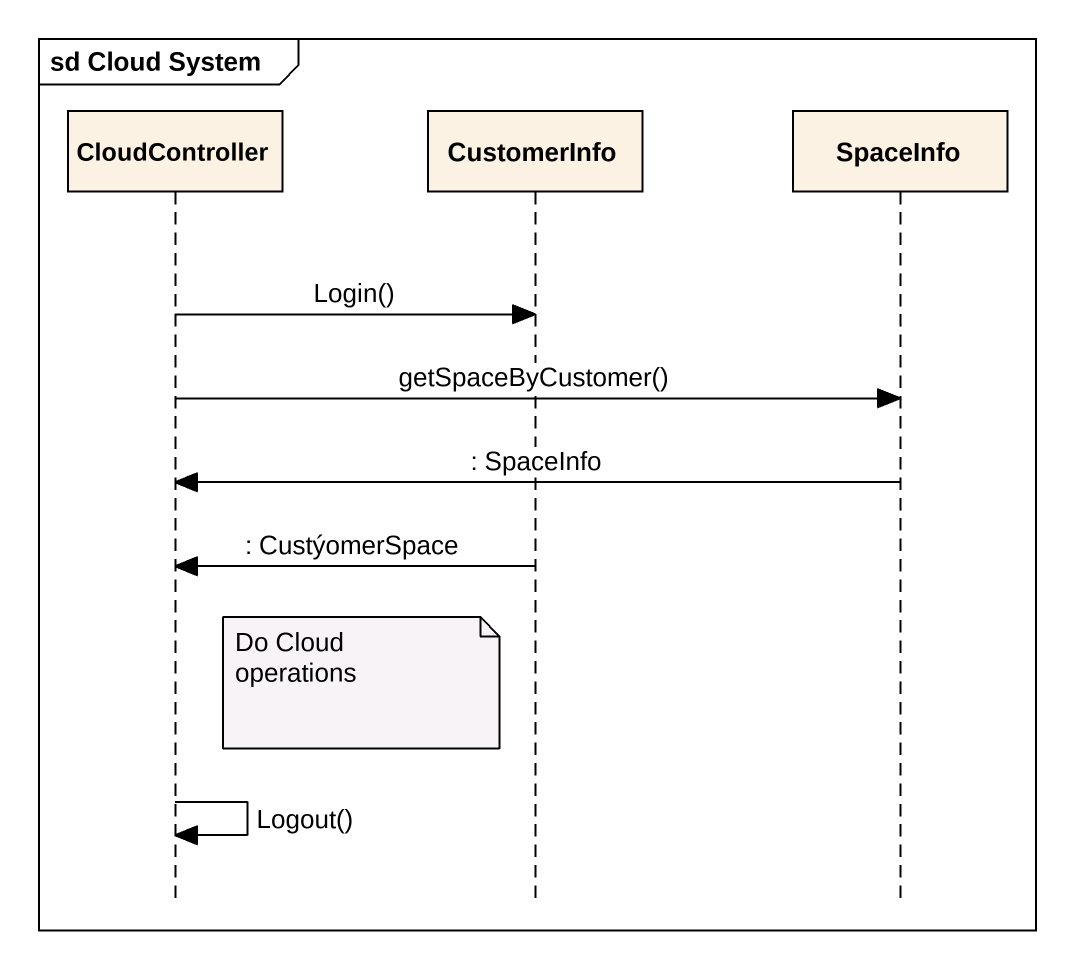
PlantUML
@startuml
mainframe sd Cloud System
hide footbox
participant CloudController
participant CustomerInfo
participant SpaceInfo

CloudController -> CustomerInfo : Login()
CloudController -> SpaceInfo : getSpaceByCustomer()
SpaceInfo -> CloudController : : SpaceInfo
CustomerInfo -> CloudController : : CustýomerSpace
note left of CustomerInfo : Do Cloud operations
CloudController -> CloudController : Logout()
@enduml
